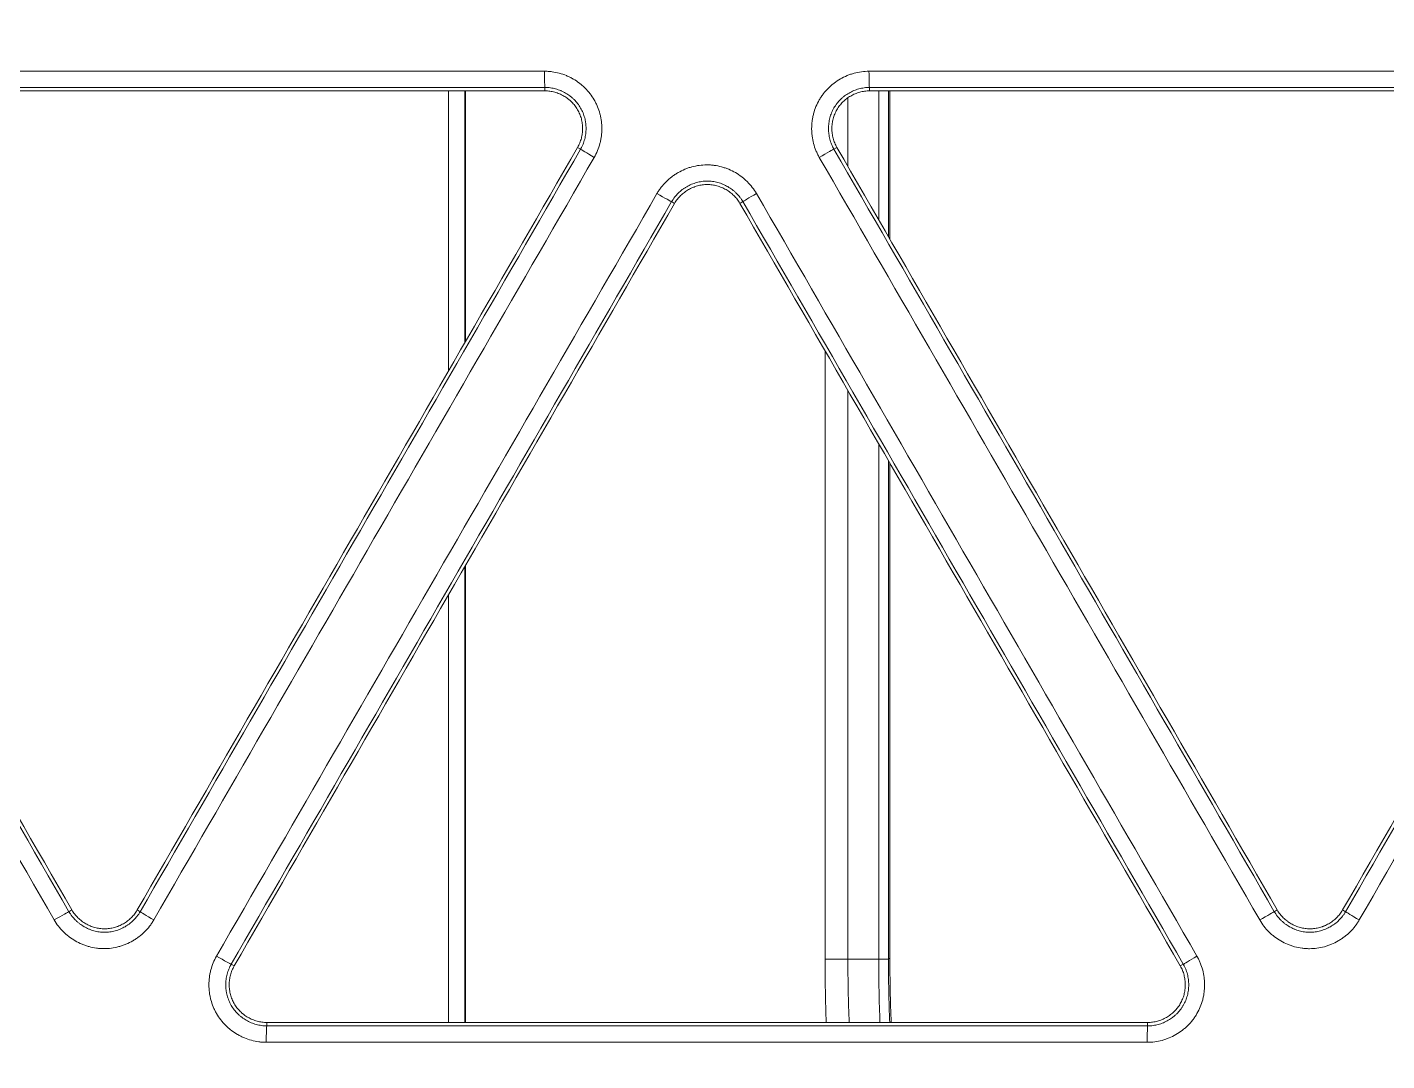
# Model space of a CAD drawing. Header units: inches. Extents: x 405346 to 489838, y -25612 to 14934.
# Drawn here: x 462582.51 to 462621.98, y 4200.7 to 4230.73 of the extents above; entities that cross this region are included whole.
import ezdxf

# ---------------------------------------------------------------- set-up
doc = ezdxf.new("R2010")
doc.units = ezdxf.units.IN
doc.header["$LTSCALE"] = 200
doc.header["$MEASUREMENT"] = 0
doc.layers.add('SS-EQ', color=2, linetype='Continuous', lineweight=20)

# ---------------------------------------------------------------- blocks, each defined once
blk = doc.blocks.new('4way무풍')
at = {"layer": 'SS-EQ'}
for p, q in [((-199.997, -92.548), (-199.997, -100.688)), ((-199.523, -99.869), (-199.523, -92.548)), ((-199.499, -99.826), (-199.499, -92.547)), ((-197.193, -92.55), (-197.193, -92.45)), ((-188.398, -92.763), (-188.398, -94.744)), ((-187.771, -92.45), (-187.771, -92.55)), ((-187.505, -96.291), (-187.505, -92.549)), ((-187.221, -96.785), (-187.221, -92.547)), ((-187.179, -92.547), (-187.179, -96.859)), ((-196.158, -94.242), (-196.245, -94.192)), ((-188.719, -94.192), (-188.805, -94.241)), ((-193.43, -95.817), (-193.516, -95.767)), ((-191.447, -95.767), (-191.534, -95.817)), ((-189.062, -100.095), (-189.062, -117.764)), ((-188.398, -101.247), (-188.398, -117.764)), ((-187.505, -117.764), (-187.505, -102.794)), ((-187.221, -117.762), (-187.221, -103.284)), ((-187.179, -103.362), (-187.179, -117.746)), ((-199.523, -119.606), (-199.523, -106.371)), ((-199.499, -119.603), (-199.499, -106.327)), ((-199.997, -107.19), (-199.997, -119.606)), ((-211.014, -116.39), (-210.928, -116.34)), ((-209.033, -116.34), (-208.946, -116.39)), ((-176.018, -116.39), (-175.932, -116.34)), ((-174.036, -116.34), (-173.949, -116.39)), ((-206.303, -117.916), (-206.217, -117.966)), ((-189.062, -117.764), (-188.398, -117.764)), ((-188.398, -117.764), (-187.505, -117.764)), ((-178.747, -117.966), (-178.66, -117.915)), ((-205.27, -119.607), (-205.269, -119.707)), ((-179.695, -119.707), (-179.695, -119.607))]:
    blk.add_line(p, q, dxfattribs=at)
for centre, major_axis, ratio, start_param, end_param in [((-197.193, -91.977), (0, 0.474), 0.033353, 1.57548, 3.106667), ((-187.771, -91.977), (0, -0.474), 0.031404, 4.717591, 6.248261), ((-195.748, -94.478), (-0.41, 0.237), 0.020704, 0.034914, 1.544741), ((-189.215, -94.478), (0.41, 0.237), 0.011215, 0.034909, 1.600758), ((-193.926, -95.53), (0.41, -0.237), 0.020623, 4.686801, 6.248271), ((-191.037, -95.53), (-0.41, -0.237), 0.011407, 4.742601, 6.248276), ((-211.424, -116.627), (0.41, 0.237), 0.013056, 0.03491, 1.60394), ((-208.536, -116.627), (-0.41, 0.237), 0.021987, 0.034915, 1.543636), ((-176.428, -116.627), (0.41, 0.237), 0.006643, 0.034907, 1.598344), ((-173.539, -116.627), (0.41, -0.237), 0.020469, 3.176507, 4.693546), ((-206.713, -117.679), (0.41, -0.237), 0.021892, 4.685771, 6.24827), ((-188.169, -117.764), (0.948, 0), 0.000105, 0.017458, 0.794125), ((-178.25, -117.679), (0.41, 0.237), 0.006854, 1.598564, 3.106685), ((-205.269, -120.18), (0, -0.474), 0.033465, 3.176622, 4.7183), ((-179.694, -120.18), (0, -0.474), 0.02755, 3.176532, 4.720438)]:
    blk.add_ellipse(centre, major_axis=major_axis, ratio=ratio, start_param=start_param, end_param=end_param, dxfattribs=at)
for points, knots in [([(-0.032, -346.294), (-6.969, -346.294), (-13.906, -346.294), (-27.78, -346.294), (-34.717, -346.294), (-55.528, -346.294), (-69.403, -346.294), (-97.151, -346.294), (-111.025, -346.294), (-138.774, -346.294), (-152.648, -346.294), (-180.396, -346.294), (-194.27, -346.294), (-215.082, -346.294), (-222.019, -346.294), (-235.893, -346.294), (-242.83, -346.294), (-253.236, -346.294), (-256.704, -346.293), (-263.641, -346.293), (-267.11, -346.294), (-272.313, -346.294), (-274.047, -346.294), (-276.648, -346.294), (-277.515, -346.294), (-279.25, -346.294), (-280.117, -346.293), (-281.418, -346.293), (-281.851, -346.293), (-282.718, -346.293), (-283.152, -346.293), (-283.802, -346.293), (-284.019, -346.294), (-284.453, -346.294), (-284.669, -346.294), (-285.103, -346.294), (-285.32, -346.293), (-285.753, -346.291), (-285.97, -346.288), (-286.62, -346.277), (-287.053, -346.265), (-287.92, -346.232), (-288.353, -346.21), (-289.653, -346.133), (-290.519, -346.062), (-291.817, -345.929), (-292.25, -345.88), (-292.899, -345.799), (-293.116, -345.771), (-293.548, -345.713), (-294.627, -345.561), (-295.697, -345.382), (-298.249, -344.898), (-299.929, -344.504), (-302.417, -343.81), (-304.065, -343.313), (-305.692, -342.746), (-308.116, -341.843), (-309.711, -341.172), (-311.481, -340.336), (-311.677, -340.242), (-312.069, -340.051), (-312.265, -339.955), (-312.85, -339.663), (-313.238, -339.464), (-314.393, -338.857), (-315.91, -338.018), (-317.384, -337.119), (-318.837, -336.19), (-319.553, -335.711), (-320.962, -334.724), (-322.351, -333.708), (-324.369, -332.095), (-326.323, -330.394), (-327.582, -329.2), (-328.355, -328.435), (-328.586, -328.204), (-328.815, -327.971), (-328.968, -327.815), (-329.044, -327.737), (-329.423, -327.345), (-329.723, -327.029), (-330.61, -326.073), (-331.762, -324.777), (-333.398, -322.77), (-334.43, -321.391), (-335.932, -319.291), (-336.873, -317.851), (-338.196, -315.627), (-339.047, -314.124), (-339.838, -312.58), (-340.313, -311.601), (-340.454, -311.306), (-340.593, -311.01), (-340.685, -310.813), (-340.731, -310.713), (-340.958, -310.218), (-341.135, -309.821), (-341.654, -308.624), (-342.309, -307.019), (-343.186, -304.583), (-343.7, -302.939), (-344.419, -300.46), (-344.828, -298.788), (-345.336, -296.251), (-345.487, -295.401), (-345.755, -293.691), (-345.871, -292.831), (-345.994, -291.749), (-346.017, -291.533), (-346.062, -291.099), (-346.083, -290.882), (-346.143, -290.23), (-346.178, -289.796), (-346.239, -288.927), (-346.265, -288.493), (-346.307, -287.624), (-346.324, -287.19), (-346.342, -286.538), (-346.347, -286.321), (-346.354, -285.886), (-346.356, -285.669), (-346.359, -285.235), (-346.359, -285.017), (-346.359, -284.583), (-346.359, -284.366), (-346.358, -283.714), (-346.358, -283.28), (-346.358, -282.411), (-346.358, -281.976), (-346.358, -280.673), (-346.358, -279.804), (-346.359, -278.066), (-346.359, -277.197), (-346.359, -274.59), (-346.359, -272.852), (-346.358, -264.163), (-346.358, -257.211), (-346.359, -236.356), (-346.359, -222.453), (-346.359, -194.646), (-346.359, -180.743), (-346.359, -152.936), (-346.359, -139.033), (-346.359, -111.226), (-346.359, -69.517), (-346.359, -27.807), (-346.359, 0)], [0, 0, 0, 0, 0.03125, 0.03125, 0.0625, 0.0625, 0.125, 0.125, 0.1875, 0.1875, 0.25, 0.25, 0.3125, 0.3125, 0.34375, 0.34375, 0.375, 0.375, 0.390625, 0.390625, 0.40625, 0.40625, 0.414063, 0.414063, 0.417969, 0.417969, 0.421875, 0.421875, 0.423828, 0.423828, 0.425781, 0.425781, 0.426758, 0.426758, 0.427734, 0.427734, 0.428711, 0.428711, 0.429688, 0.429688, 0.431641, 0.431641, 0.433594, 0.433594, 0.4375, 0.4375, 0.439453, 0.439453, 0.44043, 0.44043, 0.441406, 0.445313, 0.445313, 0.453125, 0.453125, 0.457031, 0.460938, 0.460938, 0.46875, 0.46875, 0.469727, 0.469727, 0.470703, 0.470703, 0.472656, 0.472656, 0.476563, 0.480469, 0.480469, 0.484375, 0.484375, 0.488281, 0.492188, 0.496094, 0.5, 0.5, 0.500977, 0.501465, 0.501465, 0.501953, 0.501953, 0.503906, 0.503906, 0.507813, 0.511719, 0.515625, 0.515625, 0.523438, 0.523438, 0.527344, 0.53125, 0.53125, 0.532227, 0.532715, 0.532715, 0.533203, 0.533203, 0.535156, 0.535156, 0.539063, 0.542969, 0.546875, 0.546875, 0.554688, 0.554688, 0.558594, 0.558594, 0.5625, 0.5625, 0.563477, 0.563477, 0.564453, 0.564453, 0.566406, 0.566406, 0.568359, 0.568359, 0.570313, 0.570313, 0.571289, 0.571289, 0.572266, 0.572266, 0.573242, 0.573242, 0.574219, 0.574219, 0.576172, 0.576172, 0.578125, 0.578125, 0.582031, 0.582031, 0.585938, 0.585938, 0.59375, 0.59375, 0.625, 0.625, 0.6875, 0.6875, 0.75, 0.75, 0.8125, 0.8125, 0.875, 1, 1, 1, 1]), ([(-345.164, 0), (-345.164, -27.72), (-345.163, -69.3), (-345.162, -110.879), (-345.161, -138.599), (-345.16, -152.459), (-345.158, -180.179), (-345.157, -194.038), (-345.154, -221.758), (-345.152, -235.618), (-345.147, -256.408), (-345.146, -263.338), (-345.145, -272), (-345.144, -273.733), (-345.144, -276.331), (-345.144, -277.198), (-345.143, -278.93), (-345.142, -279.796), (-345.142, -281.096), (-345.141, -281.529), (-345.141, -282.395), (-345.141, -282.828), (-345.141, -283.694), (-345.141, -284.128), (-345.14, -284.777), (-345.139, -284.994), (-345.136, -285.427), (-345.134, -285.643), (-345.124, -286.293), (-345.113, -286.726), (-345.08, -287.592), (-345.06, -288.025), (-345.009, -288.891), (-344.978, -289.324), (-344.926, -289.973), (-344.898, -290.298), (-344.868, -290.623), (-344.847, -290.839), (-344.836, -290.947), (-344.736, -291.92), (-344.629, -292.78), (-344.379, -294.49), (-344.236, -295.341), (-343.754, -297.876), (-343.361, -299.547), (-342.665, -302.025), (-342.166, -303.667), (-341.312, -306.101), (-340.67, -307.704), (-340.162, -308.899), (-339.901, -309.494), (-339.629, -310.087), (-339.446, -310.481), (-339.353, -310.678), (-338.885, -311.657), (-338.495, -312.43), (-337.684, -313.955), (-337.263, -314.706), (-336.391, -316.189), (-335.94, -316.919), (-335.007, -318.36), (-334.525, -319.069), (-333.532, -320.468), (-332.508, -321.846), (-330.881, -323.85), (-329.735, -325.144), (-328.853, -326.098), (-328.555, -326.413), (-328.177, -326.804), (-328.101, -326.882), (-327.949, -327.038), (-327.721, -327.27), (-327.491, -327.501), (-326.721, -328.264), (-325.466, -329.454), (-323.518, -331.15), (-321.504, -332.756), (-320.119, -333.767), (-318.711, -334.749), (-317.997, -335.224), (-316.546, -336.146), (-315.81, -336.593), (-314.315, -337.455), (-313.557, -337.871), (-312.595, -338.371), (-312.305, -338.52), (-312.014, -338.667), (-311.819, -338.764), (-311.722, -338.813), (-311.235, -339.053), (-310.844, -339.241), (-309.666, -339.791), (-308.875, -340.139), (-307.283, -340.8), (-305.68, -341.425), (-303.244, -342.258), (-301.598, -342.743), (-299.114, -343.417), (-297.436, -343.797), (-294.888, -344.259), (-294.033, -344.395), (-292.957, -344.543), (-292.742, -344.571), (-292.31, -344.625), (-291.663, -344.704), (-291.015, -344.771), (-289.72, -344.892), (-288.856, -344.954), (-287.56, -345.019), (-287.128, -345.036), (-286.48, -345.054), (-286.264, -345.059), (-285.831, -345.067), (-285.615, -345.069), (-285.183, -345.073), (-284.967, -345.074), (-284.534, -345.075), (-284.318, -345.075), (-283.67, -345.076), (-283.237, -345.076), (-282.589, -345.076), (-282.373, -345.076), (-281.94, -345.076), (-281.724, -345.076), (-281.075, -345.076), (-280.643, -345.077), (-279.346, -345.077), (-278.481, -345.078), (-276.752, -345.079), (-275.887, -345.079), (-273.293, -345.079), (-271.563, -345.08), (-262.916, -345.081), (-255.998, -345.082), (-242.162, -345.085), (-235.244, -345.086), (-221.408, -345.089), (-214.49, -345.09), (-193.736, -345.092), (-179.9, -345.094), (-152.228, -345.096), (-138.392, -345.096), (-110.72, -345.097), (-96.884, -345.098), (-69.212, -345.098), (-55.376, -345.099), (-34.622, -345.099), (-27.704, -345.099), (-13.868, -345.099), (-6.95, -345.099), (-0.032, -345.099)], [0, 0, 0, 0, 0.125, 0.1875, 0.1875, 0.25, 0.25, 0.3125, 0.3125, 0.375, 0.375, 0.40625, 0.40625, 0.414063, 0.414063, 0.417969, 0.417969, 0.421875, 0.421875, 0.423828, 0.423828, 0.425781, 0.425781, 0.427734, 0.427734, 0.428711, 0.428711, 0.429688, 0.429688, 0.431641, 0.431641, 0.433594, 0.433594, 0.435547, 0.435547, 0.436523, 0.437012, 0.437012, 0.4375, 0.4375, 0.441406, 0.441406, 0.445313, 0.445313, 0.453125, 0.453125, 0.457031, 0.460938, 0.464844, 0.464844, 0.466797, 0.467773, 0.467773, 0.46875, 0.46875, 0.472656, 0.472656, 0.476563, 0.476563, 0.480469, 0.480469, 0.484375, 0.484375, 0.488281, 0.492188, 0.496094, 0.496094, 0.498047, 0.498047, 0.498535, 0.498535, 0.499023, 0.5, 0.5, 0.503906, 0.507813, 0.511719, 0.515625, 0.515625, 0.519531, 0.519531, 0.523438, 0.523438, 0.527344, 0.527344, 0.52832, 0.528809, 0.528809, 0.529297, 0.529297, 0.53125, 0.53125, 0.535156, 0.535156, 0.539063, 0.542969, 0.546875, 0.546875, 0.554688, 0.554688, 0.558594, 0.558594, 0.55957, 0.55957, 0.560547, 0.5625, 0.5625, 0.566406, 0.566406, 0.568359, 0.568359, 0.569336, 0.569336, 0.570313, 0.570313, 0.571289, 0.571289, 0.572266, 0.572266, 0.574219, 0.574219, 0.575195, 0.575195, 0.576172, 0.576172, 0.578125, 0.578125, 0.582031, 0.582031, 0.585938, 0.585938, 0.59375, 0.59375, 0.625, 0.625, 0.65625, 0.65625, 0.6875, 0.6875, 0.75, 0.75, 0.8125, 0.8125, 0.875, 0.875, 0.9375, 0.9375, 0.96875, 0.96875, 1, 1, 1, 1]), ([(-222.786, -91.978), (-218.523, -91.978), (-214.261, -91.978), (-205.735, -91.979), (-201.472, -91.979), (-197.208, -91.979)], [0, 0, 0, 0, 0.5, 0.5, 1, 1, 1, 1]), ([(-197.208, -91.979), (-197.172, -91.979), (-197.135, -91.98), (-197.062, -91.985), (-197.025, -91.989), (-196.917, -92.003), (-196.776, -92.033), (-196.638, -92.08), (-196.554, -92.115), (-196.537, -92.122), (-196.504, -92.137), (-196.454, -92.161), (-196.406, -92.187), (-196.312, -92.241), (-196.252, -92.281), (-196.165, -92.347), (-196.137, -92.37), (-196.096, -92.406), (-196.082, -92.419), (-196.055, -92.444), (-196.042, -92.456), (-195.977, -92.52), (-195.881, -92.629), (-195.8, -92.749), (-195.746, -92.844), (-195.728, -92.877), (-195.696, -92.942), (-195.681, -92.976), (-195.64, -93.076), (-195.617, -93.145), (-195.589, -93.25), (-195.581, -93.285), (-195.571, -93.339), (-195.567, -93.357), (-195.562, -93.393), (-195.559, -93.411), (-195.547, -93.502), (-195.538, -93.647), (-195.547, -93.792), (-195.559, -93.882), (-195.561, -93.9), (-195.567, -93.936), (-195.571, -93.954), (-195.581, -94.008), (-195.589, -94.044), (-195.617, -94.149), (-195.64, -94.218), (-195.695, -94.352), (-195.727, -94.417), (-195.764, -94.481)], [0, 0, 0, 0, 0.03125, 0.03125, 0.0625, 0.0625, 0.125, 0.1875, 0.1875, 0.203125, 0.203125, 0.21875, 0.25, 0.25, 0.3125, 0.3125, 0.34375, 0.34375, 0.359375, 0.359375, 0.375, 0.375, 0.4375, 0.5, 0.5, 0.53125, 0.53125, 0.5625, 0.5625, 0.625, 0.625, 0.65625, 0.65625, 0.671875, 0.671875, 0.6875, 0.6875, 0.75, 0.8125, 0.8125, 0.828125, 0.828125, 0.84375, 0.84375, 0.875, 0.875, 0.9375, 0.9375, 1, 1, 1, 1]), ([(-189.23, -94.481), (-189.248, -94.449), (-189.265, -94.417), (-189.298, -94.351), (-189.313, -94.317), (-189.354, -94.216), (-189.4, -94.079), (-189.428, -93.936), (-189.439, -93.846), (-189.441, -93.827), (-189.445, -93.791), (-189.449, -93.736), (-189.451, -93.682), (-189.451, -93.573), (-189.446, -93.501), (-189.432, -93.393), (-189.426, -93.357), (-189.416, -93.303), (-189.412, -93.285), (-189.404, -93.249), (-189.399, -93.231), (-189.376, -93.143), (-189.33, -93.006), (-189.266, -92.876), (-189.211, -92.781), (-189.192, -92.75), (-189.151, -92.689), (-189.13, -92.659), (-189.063, -92.573), (-189.015, -92.519), (-188.938, -92.443), (-188.898, -92.406), (-188.856, -92.37), (-188.828, -92.347), (-188.814, -92.336), (-188.741, -92.281), (-188.62, -92.2), (-188.49, -92.136), (-188.406, -92.101), (-188.389, -92.094), (-188.355, -92.081), (-188.338, -92.075), (-188.286, -92.057), (-188.251, -92.046), (-188.146, -92.018), (-188.075, -92.003), (-187.931, -91.984), (-187.859, -91.979), (-187.785, -91.979)], [0, 0, 0, 0, 0.03125, 0.03125, 0.0625, 0.0625, 0.125, 0.1875, 0.1875, 0.203125, 0.203125, 0.21875, 0.25, 0.25, 0.3125, 0.3125, 0.34375, 0.34375, 0.359375, 0.359375, 0.375, 0.375, 0.4375, 0.5, 0.5, 0.53125, 0.53125, 0.5625, 0.5625, 0.625, 0.625, 0.65625, 0.671875, 0.671875, 0.6875, 0.6875, 0.75, 0.8125, 0.8125, 0.828125, 0.828125, 0.84375, 0.84375, 0.875, 0.875, 0.9375, 0.9375, 1, 1, 1, 1]), ([(-197.193, -92.45), (-201.456, -92.45), (-205.719, -92.45), (-214.244, -92.45), (-218.506, -92.45), (-222.768, -92.45)], [0, 0, 0, 0, 0.5, 0.5, 1, 1, 1, 1]), ([(-197.193, -92.55), (-201.456, -92.55), (-205.719, -92.55), (-214.244, -92.55), (-218.506, -92.55), (-222.768, -92.55)], [0, 0, 0, 0, 0.5, 0.5, 1, 1, 1, 1]), ([(-196.158, -94.242), (-196.157, -94.239), (-196.155, -94.236), (-196.152, -94.23), (-196.147, -94.222), (-196.136, -94.202), (-196.115, -94.161), (-196.099, -94.125), (-196.07, -94.053), (-196.054, -94.004), (-196.034, -93.929), (-196.028, -93.903), (-196.018, -93.852), (-196.014, -93.826), (-196.004, -93.748), (-195.997, -93.645), (-196.004, -93.541), (-196.012, -93.476), (-196.014, -93.463), (-196.018, -93.437), (-196.025, -93.398), (-196.034, -93.36), (-196.054, -93.285), (-196.07, -93.236), (-196.099, -93.164), (-196.11, -93.14), (-196.133, -93.093), (-196.145, -93.07), (-196.185, -93.002), (-196.214, -92.959), (-196.277, -92.877), (-196.312, -92.838), (-196.367, -92.783), (-196.387, -92.765), (-196.426, -92.731), (-196.446, -92.714), (-196.509, -92.667), (-196.552, -92.638), (-196.619, -92.599), (-196.653, -92.581), (-196.689, -92.564), (-196.713, -92.553), (-196.725, -92.548), (-196.785, -92.523), (-196.883, -92.489), (-196.985, -92.468), (-197.062, -92.457), (-197.088, -92.455), (-197.127, -92.452), (-197.141, -92.451), (-197.16, -92.451), (-197.17, -92.45), (-197.18, -92.45), (-197.186, -92.45), (-197.19, -92.45), (-197.193, -92.45)], [0, 0, 0, 0, 0.003906, 0.003906, 0.007812, 0.015625, 0.03125, 0.0625, 0.0625, 0.125, 0.125, 0.15625, 0.15625, 0.1875, 0.1875, 0.25, 0.3125, 0.3125, 0.328125, 0.328125, 0.34375, 0.375, 0.375, 0.4375, 0.4375, 0.46875, 0.46875, 0.5, 0.5, 0.5625, 0.5625, 0.625, 0.625, 0.65625, 0.65625, 0.6875, 0.6875, 0.75, 0.75, 0.78125, 0.796875, 0.796875, 0.8125, 0.8125, 0.875, 0.9375, 0.9375, 0.96875, 0.96875, 0.984375, 0.984375, 0.992188, 0.996094, 0.996094, 1, 1, 1, 1]), ([(-197.193, -92.55), (-197.145, -92.55), (-197.097, -92.553), (-197.003, -92.566), (-196.957, -92.576), (-196.888, -92.595), (-196.865, -92.602), (-196.82, -92.617), (-196.797, -92.626), (-196.731, -92.654), (-196.646, -92.696), (-196.567, -92.749), (-196.519, -92.785), (-196.509, -92.792), (-196.491, -92.808), (-196.463, -92.831), (-196.437, -92.855), (-196.386, -92.905), (-196.355, -92.94), (-196.311, -92.997), (-196.297, -93.016), (-196.27, -93.056), (-196.258, -93.076), (-196.222, -93.139), (-196.18, -93.224), (-196.15, -93.314), (-196.131, -93.384), (-196.126, -93.407), (-196.117, -93.454), (-196.113, -93.478), (-196.104, -93.549), (-196.101, -93.596), (-196.101, -93.668), (-196.102, -93.703), (-196.105, -93.739), (-196.107, -93.763), (-196.108, -93.775), (-196.116, -93.835), (-196.134, -93.928), (-196.164, -94.018), (-196.2, -94.106), (-196.221, -94.15), (-196.245, -94.192)], [0, 0, 0, 0, 0.0625, 0.0625, 0.125, 0.125, 0.15625, 0.15625, 0.1875, 0.1875, 0.25, 0.3125, 0.3125, 0.328125, 0.328125, 0.34375, 0.375, 0.375, 0.4375, 0.4375, 0.46875, 0.46875, 0.5, 0.5, 0.5625, 0.625, 0.625, 0.65625, 0.65625, 0.6875, 0.6875, 0.75, 0.75, 0.78125, 0.796875, 0.796875, 0.8125, 0.8125, 0.875, 0.9375, 0.9375, 1, 1, 1, 1]), ([(-187.771, -92.45), (-187.774, -92.45), (-187.778, -92.45), (-187.784, -92.45), (-187.794, -92.45), (-187.817, -92.451), (-187.862, -92.453), (-187.901, -92.457), (-187.978, -92.468), (-188.029, -92.478), (-188.104, -92.499), (-188.129, -92.506), (-188.179, -92.524), (-188.203, -92.533), (-188.275, -92.563), (-188.368, -92.609), (-188.454, -92.667), (-188.507, -92.706), (-188.517, -92.714), (-188.537, -92.731), (-188.567, -92.756), (-188.596, -92.783), (-188.651, -92.837), (-188.685, -92.876), (-188.733, -92.937), (-188.748, -92.959), (-188.778, -93.002), (-188.791, -93.024), (-188.831, -93.092), (-188.854, -93.139), (-188.893, -93.235), (-188.909, -93.284), (-188.929, -93.36), (-188.935, -93.385), (-188.945, -93.437), (-188.949, -93.462), (-188.959, -93.54), (-188.962, -93.591), (-188.962, -93.669), (-188.961, -93.695), (-188.959, -93.734), (-188.958, -93.747), (-188.955, -93.773), (-188.954, -93.787), (-188.946, -93.851), (-188.926, -93.954), (-188.893, -94.052), (-188.864, -94.124), (-188.853, -94.148), (-188.836, -94.184), (-188.83, -94.195), (-188.821, -94.213), (-188.816, -94.221), (-188.811, -94.23), (-188.808, -94.236), (-188.806, -94.238), (-188.805, -94.241)], [0, 0, 0, 0, 0.003906, 0.003906, 0.007813, 0.015625, 0.03125, 0.0625, 0.0625, 0.125, 0.125, 0.15625, 0.15625, 0.1875, 0.1875, 0.25, 0.3125, 0.3125, 0.328125, 0.328125, 0.34375, 0.375, 0.375, 0.4375, 0.4375, 0.46875, 0.46875, 0.5, 0.5, 0.5625, 0.5625, 0.625, 0.625, 0.65625, 0.65625, 0.6875, 0.6875, 0.75, 0.75, 0.78125, 0.78125, 0.796875, 0.796875, 0.8125, 0.8125, 0.875, 0.9375, 0.9375, 0.96875, 0.96875, 0.984375, 0.984375, 0.992187, 0.996094, 0.996094, 1, 1, 1, 1]), ([(-188.719, -94.192), (-188.743, -94.15), (-188.764, -94.107), (-188.8, -94.019), (-188.815, -93.974), (-188.833, -93.905), (-188.838, -93.881), (-188.847, -93.834), (-188.851, -93.811), (-188.86, -93.739), (-188.866, -93.645), (-188.86, -93.549), (-188.853, -93.49), (-188.851, -93.478), (-188.847, -93.454), (-188.841, -93.419), (-188.833, -93.384), (-188.815, -93.315), (-188.8, -93.27), (-188.773, -93.204), (-188.763, -93.182), (-188.742, -93.139), (-188.731, -93.118), (-188.695, -93.056), (-188.642, -92.977), (-188.579, -92.906), (-188.528, -92.855), (-188.51, -92.839), (-188.474, -92.807), (-188.455, -92.792), (-188.398, -92.749), (-188.359, -92.723), (-188.297, -92.687), (-188.276, -92.676), (-188.233, -92.654), (-188.211, -92.644), (-188.145, -92.617), (-188.055, -92.586), (-187.962, -92.566), (-187.868, -92.553), (-187.819, -92.55), (-187.771, -92.55)], [0, 0, 0, 0, 0.0625, 0.0625, 0.125, 0.125, 0.15625, 0.15625, 0.1875, 0.1875, 0.25, 0.3125, 0.3125, 0.328125, 0.328125, 0.34375, 0.375, 0.375, 0.4375, 0.4375, 0.46875, 0.46875, 0.5, 0.5, 0.5625, 0.625, 0.625, 0.65625, 0.65625, 0.6875, 0.6875, 0.75, 0.75, 0.78125, 0.78125, 0.8125, 0.8125, 0.875, 0.9375, 0.9375, 1, 1, 1, 1]), ([(-223.802, -94.241), (-221.67, -97.933), (-219.539, -101.624), (-215.277, -109.007), (-213.145, -112.698), (-211.014, -116.39)], [0, 0, 0, 0, 0.5, 0.5, 1, 1, 1, 1]), ([(-223.716, -94.192), (-221.585, -97.883), (-219.453, -101.574), (-215.191, -108.957), (-213.06, -112.649), (-210.928, -116.34)], [0, 0, 0, 0, 0.5, 0.5, 1, 1, 1, 1]), ([(-211.441, -116.629), (-213.573, -112.938), (-215.704, -109.246), (-219.967, -101.863), (-222.099, -98.171), (-224.23, -94.48)], [0, 0, 0, 0, 0.5, 0.5, 1, 1, 1, 1]), ([(-193.941, -95.533), (-193.923, -95.501), (-193.903, -95.47), (-193.863, -95.409), (-193.841, -95.379), (-193.774, -95.293), (-193.678, -95.185), (-193.569, -95.089), (-193.496, -95.034), (-193.481, -95.023), (-193.451, -95.002), (-193.406, -94.971), (-193.36, -94.942), (-193.266, -94.888), (-193.201, -94.856), (-193.1, -94.814), (-193.066, -94.801), (-193.014, -94.783), (-192.997, -94.777), (-192.962, -94.767), (-192.944, -94.761), (-192.856, -94.738), (-192.714, -94.709), (-192.57, -94.699), (-192.46, -94.699), (-192.423, -94.7), (-192.351, -94.705), (-192.314, -94.709), (-192.207, -94.723), (-192.136, -94.738), (-192.031, -94.766), (-191.996, -94.777), (-191.944, -94.795), (-191.927, -94.801), (-191.893, -94.814), (-191.876, -94.821), (-191.792, -94.856), (-191.661, -94.92), (-191.541, -95.001), (-191.468, -95.056), (-191.454, -95.067), (-191.426, -95.09), (-191.412, -95.102), (-191.37, -95.138), (-191.344, -95.163), (-191.266, -95.24), (-191.218, -95.294), (-191.13, -95.409), (-191.089, -95.469), (-191.052, -95.533)], [0, 0, 0, 0, 0.03125, 0.03125, 0.0625, 0.0625, 0.125, 0.1875, 0.1875, 0.203125, 0.203125, 0.21875, 0.25, 0.25, 0.3125, 0.3125, 0.34375, 0.34375, 0.359375, 0.359375, 0.375, 0.375, 0.4375, 0.5, 0.5, 0.53125, 0.53125, 0.5625, 0.5625, 0.625, 0.625, 0.65625, 0.65625, 0.671875, 0.671875, 0.6875, 0.6875, 0.75, 0.8125, 0.8125, 0.828125, 0.828125, 0.84375, 0.84375, 0.875, 0.875, 0.9375, 0.9375, 1, 1, 1, 1]), ([(-191.447, -95.767), (-191.449, -95.764), (-191.451, -95.761), (-191.454, -95.756), (-191.459, -95.747), (-191.471, -95.728), (-191.496, -95.689), (-191.519, -95.658), (-191.566, -95.596), (-191.601, -95.557), (-191.656, -95.503), (-191.675, -95.485), (-191.715, -95.45), (-191.735, -95.434), (-191.798, -95.386), (-191.884, -95.329), (-191.977, -95.283), (-192.038, -95.258), (-192.05, -95.253), (-192.074, -95.243), (-192.111, -95.23), (-192.148, -95.219), (-192.224, -95.198), (-192.274, -95.188), (-192.351, -95.177), (-192.377, -95.174), (-192.429, -95.171), (-192.456, -95.17), (-192.534, -95.17), (-192.586, -95.174), (-192.688, -95.188), (-192.739, -95.198), (-192.815, -95.219), (-192.84, -95.227), (-192.889, -95.244), (-192.914, -95.253), (-192.986, -95.283), (-193.032, -95.306), (-193.099, -95.345), (-193.133, -95.366), (-193.165, -95.388), (-193.186, -95.403), (-193.197, -95.411), (-193.249, -95.45), (-193.327, -95.519), (-193.396, -95.596), (-193.444, -95.658), (-193.46, -95.679), (-193.482, -95.711), (-193.489, -95.722), (-193.499, -95.739), (-193.504, -95.748), (-193.509, -95.756), (-193.513, -95.762), (-193.514, -95.765), (-193.516, -95.767)], [0, 0, 0, 0, 0.003906, 0.003906, 0.007812, 0.015625, 0.03125, 0.0625, 0.0625, 0.125, 0.125, 0.15625, 0.15625, 0.1875, 0.1875, 0.25, 0.3125, 0.3125, 0.328125, 0.328125, 0.34375, 0.375, 0.375, 0.4375, 0.4375, 0.46875, 0.46875, 0.5, 0.5, 0.5625, 0.5625, 0.625, 0.625, 0.65625, 0.65625, 0.6875, 0.6875, 0.75, 0.75, 0.78125, 0.796875, 0.796875, 0.8125, 0.8125, 0.875, 0.9375, 0.9375, 0.96875, 0.96875, 0.984375, 0.984375, 0.992187, 0.996094, 0.996094, 1, 1, 1, 1]), ([(-193.43, -95.817), (-193.406, -95.775), (-193.379, -95.736), (-193.321, -95.661), (-193.289, -95.625), (-193.239, -95.575), (-193.221, -95.559), (-193.185, -95.527), (-193.166, -95.512), (-193.109, -95.469), (-193.03, -95.416), (-192.944, -95.374), (-192.889, -95.351), (-192.878, -95.346), (-192.855, -95.338), (-192.822, -95.325), (-192.788, -95.315), (-192.719, -95.296), (-192.673, -95.286), (-192.602, -95.277), (-192.578, -95.274), (-192.53, -95.271), (-192.506, -95.27), (-192.434, -95.27), (-192.339, -95.277), (-192.246, -95.296), (-192.177, -95.314), (-192.154, -95.322), (-192.109, -95.337), (-192.086, -95.346), (-192.02, -95.373), (-191.978, -95.394), (-191.916, -95.43), (-191.886, -95.449), (-191.856, -95.469), (-191.836, -95.483), (-191.827, -95.49), (-191.779, -95.527), (-191.707, -95.589), (-191.644, -95.66), (-191.586, -95.735), (-191.559, -95.775), (-191.534, -95.817)], [0, 0, 0, 0, 0.0625, 0.0625, 0.125, 0.125, 0.15625, 0.15625, 0.1875, 0.1875, 0.25, 0.3125, 0.3125, 0.328125, 0.328125, 0.34375, 0.375, 0.375, 0.4375, 0.4375, 0.46875, 0.46875, 0.5, 0.5, 0.5625, 0.625, 0.625, 0.65625, 0.65625, 0.6875, 0.6875, 0.75, 0.75, 0.78125, 0.796875, 0.796875, 0.8125, 0.8125, 0.875, 0.9375, 0.9375, 1, 1, 1, 1]), ([(-178.747, -117.966), (-180.878, -114.274), (-183.01, -110.583), (-187.272, -103.2), (-189.403, -99.508), (-191.534, -95.817)], [0, 0, 0, 0, 0.5, 0.5, 1, 1, 1, 1]), ([(-178.66, -117.915), (-180.791, -114.224), (-182.923, -110.532), (-187.185, -103.15), (-189.316, -99.458), (-191.447, -95.767)], [0, 0, 0, 0, 0.5, 0.5, 1, 1, 1, 1]), ([(-191.052, -95.533), (-188.921, -99.224), (-186.789, -102.916), (-182.526, -110.299), (-180.395, -113.991), (-178.263, -117.682)], [0, 0, 0, 0, 0.5, 0.5, 1, 1, 1, 1]), ([(-211.014, -116.39), (-211.013, -116.392), (-211.011, -116.395), (-211.008, -116.401), (-211.003, -116.409), (-210.991, -116.429), (-210.966, -116.467), (-210.943, -116.499), (-210.895, -116.56), (-210.861, -116.599), (-210.805, -116.654), (-210.786, -116.672), (-210.747, -116.706), (-210.726, -116.723), (-210.664, -116.77), (-210.578, -116.828), (-210.485, -116.874), (-210.424, -116.899), (-210.412, -116.904), (-210.388, -116.913), (-210.351, -116.927), (-210.313, -116.938), (-210.238, -116.959), (-210.188, -116.969), (-210.111, -116.98), (-210.085, -116.982), (-210.033, -116.986), (-210.006, -116.987), (-209.928, -116.987), (-209.876, -116.983), (-209.774, -116.969), (-209.723, -116.959), (-209.647, -116.938), (-209.622, -116.931), (-209.573, -116.914), (-209.548, -116.904), (-209.476, -116.874), (-209.43, -116.851), (-209.363, -116.812), (-209.329, -116.792), (-209.297, -116.77), (-209.276, -116.754), (-209.265, -116.747), (-209.213, -116.707), (-209.134, -116.639), (-209.066, -116.562), (-209.018, -116.5), (-209.002, -116.479), (-208.98, -116.446), (-208.973, -116.435), (-208.963, -116.418), (-208.958, -116.41), (-208.952, -116.402), (-208.949, -116.396), (-208.947, -116.393), (-208.946, -116.39)], [0, 0, 0, 0, 0.003906, 0.003906, 0.007813, 0.015625, 0.03125, 0.0625, 0.0625, 0.125, 0.125, 0.15625, 0.15625, 0.1875, 0.1875, 0.25, 0.3125, 0.3125, 0.328125, 0.328125, 0.34375, 0.375, 0.375, 0.4375, 0.4375, 0.46875, 0.46875, 0.5, 0.5, 0.5625, 0.5625, 0.625, 0.625, 0.65625, 0.65625, 0.6875, 0.6875, 0.75, 0.75, 0.78125, 0.796875, 0.796875, 0.8125, 0.8125, 0.875, 0.9375, 0.9375, 0.96875, 0.96875, 0.984375, 0.984375, 0.992187, 0.996094, 0.996094, 1, 1, 1, 1]), ([(-209.033, -116.34), (-209.057, -116.382), (-209.084, -116.421), (-209.142, -116.496), (-209.173, -116.532), (-209.224, -116.582), (-209.242, -116.598), (-209.278, -116.63), (-209.297, -116.645), (-209.354, -116.688), (-209.433, -116.741), (-209.518, -116.783), (-209.574, -116.807), (-209.585, -116.811), (-209.607, -116.82), (-209.641, -116.832), (-209.675, -116.842), (-209.744, -116.861), (-209.79, -116.871), (-209.861, -116.881), (-209.885, -116.883), (-209.932, -116.886), (-209.956, -116.887), (-210.028, -116.887), (-210.123, -116.881), (-210.216, -116.862), (-210.286, -116.843), (-210.309, -116.836), (-210.354, -116.82), (-210.376, -116.812), (-210.442, -116.784), (-210.485, -116.763), (-210.547, -116.727), (-210.577, -116.708), (-210.607, -116.688), (-210.626, -116.674), (-210.636, -116.667), (-210.684, -116.631), (-210.756, -116.568), (-210.819, -116.497), (-210.877, -116.422), (-210.904, -116.382), (-210.928, -116.34)], [0, 0, 0, 0, 0.0625, 0.0625, 0.125, 0.125, 0.15625, 0.15625, 0.1875, 0.1875, 0.25, 0.3125, 0.3125, 0.328125, 0.328125, 0.34375, 0.375, 0.375, 0.4375, 0.4375, 0.46875, 0.46875, 0.5, 0.5, 0.5625, 0.625, 0.625, 0.65625, 0.65625, 0.6875, 0.6875, 0.75, 0.75, 0.78125, 0.796875, 0.796875, 0.8125, 0.8125, 0.875, 0.9375, 0.9375, 1, 1, 1, 1]), ([(-176.018, -116.39), (-176.016, -116.393), (-176.014, -116.395), (-176.011, -116.401), (-176.006, -116.41), (-175.994, -116.429), (-175.969, -116.467), (-175.946, -116.499), (-175.899, -116.56), (-175.864, -116.599), (-175.809, -116.654), (-175.79, -116.672), (-175.75, -116.706), (-175.73, -116.723), (-175.667, -116.77), (-175.581, -116.828), (-175.488, -116.874), (-175.428, -116.899), (-175.415, -116.904), (-175.391, -116.913), (-175.354, -116.927), (-175.317, -116.938), (-175.242, -116.959), (-175.191, -116.969), (-175.114, -116.98), (-175.088, -116.982), (-175.036, -116.986), (-175.01, -116.987), (-174.931, -116.987), (-174.879, -116.983), (-174.777, -116.969), (-174.726, -116.959), (-174.651, -116.938), (-174.625, -116.93), (-174.576, -116.913), (-174.552, -116.904), (-174.48, -116.874), (-174.433, -116.851), (-174.366, -116.812), (-174.333, -116.792), (-174.3, -116.769), (-174.279, -116.754), (-174.268, -116.747), (-174.216, -116.707), (-174.138, -116.639), (-174.069, -116.561), (-174.021, -116.5), (-174.006, -116.479), (-173.984, -116.446), (-173.976, -116.435), (-173.966, -116.418), (-173.961, -116.41), (-173.956, -116.401), (-173.953, -116.396), (-173.951, -116.393), (-173.949, -116.39)], [0, 0, 0, 0, 0.003906, 0.003906, 0.007813, 0.015625, 0.03125, 0.0625, 0.0625, 0.125, 0.125, 0.15625, 0.15625, 0.1875, 0.1875, 0.25, 0.3125, 0.3125, 0.328125, 0.328125, 0.34375, 0.375, 0.375, 0.4375, 0.4375, 0.46875, 0.46875, 0.5, 0.5, 0.5625, 0.5625, 0.625, 0.625, 0.65625, 0.65625, 0.6875, 0.6875, 0.75, 0.75, 0.78125, 0.796875, 0.796875, 0.8125, 0.8125, 0.875, 0.9375, 0.9375, 0.96875, 0.96875, 0.984375, 0.984375, 0.992188, 0.996094, 0.996094, 1, 1, 1, 1]), ([(-174.036, -116.34), (-174.06, -116.382), (-174.087, -116.421), (-174.145, -116.496), (-174.177, -116.532), (-174.227, -116.582), (-174.245, -116.598), (-174.281, -116.63), (-174.3, -116.645), (-174.357, -116.688), (-174.436, -116.741), (-174.522, -116.783), (-174.577, -116.807), (-174.588, -116.811), (-174.61, -116.82), (-174.644, -116.832), (-174.678, -116.842), (-174.747, -116.861), (-174.793, -116.871), (-174.864, -116.881), (-174.888, -116.883), (-174.936, -116.886), (-174.96, -116.887), (-175.032, -116.887), (-175.127, -116.881), (-175.22, -116.862), (-175.289, -116.843), (-175.312, -116.836), (-175.357, -116.82), (-175.38, -116.812), (-175.446, -116.784), (-175.488, -116.763), (-175.55, -116.727), (-175.58, -116.708), (-175.61, -116.688), (-175.63, -116.674), (-175.639, -116.667), (-175.687, -116.631), (-175.759, -116.568), (-175.822, -116.497), (-175.88, -116.422), (-175.907, -116.382), (-175.932, -116.34)], [0, 0, 0, 0, 0.0625, 0.0625, 0.125, 0.125, 0.15625, 0.15625, 0.1875, 0.1875, 0.25, 0.3125, 0.3125, 0.328125, 0.328125, 0.34375, 0.375, 0.375, 0.4375, 0.4375, 0.46875, 0.46875, 0.5, 0.5, 0.5625, 0.625, 0.625, 0.65625, 0.65625, 0.6875, 0.6875, 0.75, 0.75, 0.78125, 0.796875, 0.796875, 0.8125, 0.8125, 0.875, 0.9375, 0.9375, 1, 1, 1, 1]), ([(-208.552, -116.629), (-208.57, -116.661), (-208.59, -116.692), (-208.631, -116.753), (-208.652, -116.783), (-208.719, -116.869), (-208.815, -116.977), (-208.924, -117.073), (-208.997, -117.128), (-209.012, -117.139), (-209.042, -117.16), (-209.087, -117.191), (-209.133, -117.22), (-209.227, -117.274), (-209.292, -117.306), (-209.393, -117.348), (-209.427, -117.361), (-209.479, -117.379), (-209.496, -117.385), (-209.531, -117.395), (-209.549, -117.4), (-209.637, -117.424), (-209.779, -117.453), (-209.923, -117.463), (-210.033, -117.463), (-210.07, -117.462), (-210.143, -117.457), (-210.179, -117.453), (-210.287, -117.439), (-210.357, -117.424), (-210.462, -117.396), (-210.497, -117.385), (-210.549, -117.367), (-210.566, -117.361), (-210.6, -117.348), (-210.617, -117.341), (-210.702, -117.306), (-210.832, -117.242), (-210.952, -117.161), (-211.025, -117.106), (-211.039, -117.095), (-211.067, -117.072), (-211.082, -117.06), (-211.123, -117.024), (-211.15, -116.999), (-211.227, -116.922), (-211.275, -116.868), (-211.364, -116.753), (-211.404, -116.693), (-211.441, -116.629)], [0, 0, 0, 0, 0.03125, 0.03125, 0.0625, 0.0625, 0.125, 0.1875, 0.1875, 0.203125, 0.203125, 0.21875, 0.25, 0.25, 0.3125, 0.3125, 0.34375, 0.34375, 0.359375, 0.359375, 0.375, 0.375, 0.4375, 0.5, 0.5, 0.53125, 0.53125, 0.5625, 0.5625, 0.625, 0.625, 0.65625, 0.65625, 0.671875, 0.671875, 0.6875, 0.6875, 0.75, 0.8125, 0.8125, 0.828125, 0.828125, 0.84375, 0.84375, 0.875, 0.875, 0.9375, 0.9375, 1, 1, 1, 1]), ([(-173.552, -116.631), (-173.57, -116.662), (-173.589, -116.693), (-173.63, -116.754), (-173.652, -116.784), (-173.718, -116.87), (-173.814, -116.978), (-173.924, -117.074), (-173.997, -117.129), (-174.012, -117.14), (-174.041, -117.161), (-174.086, -117.192), (-174.133, -117.221), (-174.227, -117.275), (-174.292, -117.308), (-174.392, -117.349), (-174.426, -117.362), (-174.478, -117.38), (-174.496, -117.386), (-174.531, -117.397), (-174.548, -117.402), (-174.636, -117.426), (-174.778, -117.454), (-174.923, -117.464), (-175.033, -117.464), (-175.069, -117.463), (-175.142, -117.458), (-175.178, -117.454), (-175.286, -117.44), (-175.357, -117.425), (-175.462, -117.397), (-175.497, -117.386), (-175.548, -117.369), (-175.565, -117.362), (-175.6, -117.349), (-175.617, -117.343), (-175.701, -117.307), (-175.831, -117.243), (-175.952, -117.162), (-176.024, -117.107), (-176.039, -117.096), (-176.067, -117.073), (-176.081, -117.061), (-176.123, -117.025), (-176.149, -117), (-176.227, -116.923), (-176.275, -116.869), (-176.363, -116.754), (-176.404, -116.694), (-176.44, -116.63)], [0, 0, 0, 0, 0.03125, 0.03125, 0.0625, 0.0625, 0.125, 0.1875, 0.1875, 0.203125, 0.203125, 0.21875, 0.25, 0.25, 0.3125, 0.3125, 0.34375, 0.34375, 0.359375, 0.359375, 0.375, 0.375, 0.4375, 0.5, 0.5, 0.53125, 0.53125, 0.5625, 0.5625, 0.625, 0.625, 0.65625, 0.65625, 0.671875, 0.671875, 0.6875, 0.6875, 0.75, 0.8125, 0.8125, 0.828125, 0.828125, 0.84375, 0.84375, 0.875, 0.875, 0.9375, 0.9375, 1, 1, 1, 1]), ([(-205.285, -120.183), (-205.321, -120.183), (-205.358, -120.182), (-205.431, -120.177), (-205.468, -120.173), (-205.576, -120.159), (-205.717, -120.129), (-205.855, -120.082), (-205.939, -120.047), (-205.956, -120.04), (-205.989, -120.025), (-206.039, -120.001), (-206.087, -119.975), (-206.181, -119.921), (-206.241, -119.881), (-206.328, -119.815), (-206.356, -119.792), (-206.397, -119.756), (-206.411, -119.743), (-206.438, -119.718), (-206.451, -119.706), (-206.516, -119.642), (-206.612, -119.533), (-206.693, -119.413), (-206.748, -119.318), (-206.765, -119.285), (-206.797, -119.22), (-206.812, -119.186), (-206.853, -119.086), (-206.876, -119.017), (-206.904, -118.912), (-206.912, -118.877), (-206.922, -118.823), (-206.926, -118.805), (-206.932, -118.769), (-206.934, -118.751), (-206.946, -118.66), (-206.955, -118.515), (-206.946, -118.37), (-206.934, -118.28), (-206.932, -118.262), (-206.926, -118.226), (-206.923, -118.208), (-206.912, -118.154), (-206.904, -118.118), (-206.876, -118.013), (-206.853, -117.944), (-206.798, -117.81), (-206.766, -117.745), (-206.729, -117.681)], [0, 0, 0, 0, 0.03125, 0.03125, 0.0625, 0.0625, 0.125, 0.1875, 0.1875, 0.203125, 0.203125, 0.21875, 0.25, 0.25, 0.3125, 0.3125, 0.34375, 0.34375, 0.359375, 0.359375, 0.375, 0.375, 0.4375, 0.5, 0.5, 0.53125, 0.53125, 0.5625, 0.5625, 0.625, 0.625, 0.65625, 0.65625, 0.671875, 0.671875, 0.6875, 0.6875, 0.75, 0.8125, 0.8125, 0.828125, 0.828125, 0.84375, 0.84375, 0.875, 0.875, 0.9375, 0.9375, 1, 1, 1, 1]), ([(-206.303, -117.916), (-206.305, -117.919), (-206.307, -117.922), (-206.31, -117.927), (-206.315, -117.936), (-206.326, -117.956), (-206.346, -117.997), (-206.362, -118.032), (-206.392, -118.104), (-206.408, -118.153), (-206.428, -118.229), (-206.434, -118.254), (-206.444, -118.306), (-206.448, -118.331), (-206.458, -118.409), (-206.464, -118.513), (-206.458, -118.616), (-206.449, -118.681), (-206.447, -118.694), (-206.443, -118.72), (-206.436, -118.759), (-206.428, -118.797), (-206.408, -118.872), (-206.392, -118.921), (-206.362, -118.993), (-206.352, -119.017), (-206.329, -119.064), (-206.316, -119.087), (-206.277, -119.155), (-206.248, -119.198), (-206.184, -119.28), (-206.15, -119.319), (-206.094, -119.374), (-206.075, -119.392), (-206.036, -119.426), (-206.015, -119.442), (-205.953, -119.49), (-205.91, -119.518), (-205.843, -119.557), (-205.809, -119.576), (-205.773, -119.593), (-205.749, -119.603), (-205.737, -119.609), (-205.677, -119.634), (-205.579, -119.668), (-205.478, -119.689), (-205.4, -119.7), (-205.374, -119.702), (-205.335, -119.705), (-205.322, -119.706), (-205.302, -119.706), (-205.292, -119.707), (-205.283, -119.707), (-205.276, -119.707), (-205.273, -119.707), (-205.269, -119.707)], [0, 0, 0, 0, 0.003906, 0.003906, 0.007813, 0.015625, 0.03125, 0.0625, 0.0625, 0.125, 0.125, 0.15625, 0.15625, 0.1875, 0.1875, 0.25, 0.3125, 0.3125, 0.328125, 0.328125, 0.34375, 0.375, 0.375, 0.4375, 0.4375, 0.46875, 0.46875, 0.5, 0.5, 0.5625, 0.5625, 0.625, 0.625, 0.65625, 0.65625, 0.6875, 0.6875, 0.75, 0.75, 0.78125, 0.796875, 0.796875, 0.8125, 0.8125, 0.875, 0.9375, 0.9375, 0.96875, 0.96875, 0.984375, 0.984375, 0.992187, 0.996094, 0.996094, 1, 1, 1, 1]), ([(-205.27, -119.607), (-205.318, -119.607), (-205.365, -119.604), (-205.459, -119.591), (-205.506, -119.581), (-205.575, -119.562), (-205.598, -119.555), (-205.643, -119.54), (-205.666, -119.531), (-205.732, -119.503), (-205.817, -119.461), (-205.896, -119.408), (-205.944, -119.372), (-205.953, -119.365), (-205.972, -119.35), (-206, -119.326), (-206.026, -119.302), (-206.076, -119.252), (-206.108, -119.217), (-206.152, -119.16), (-206.166, -119.141), (-206.192, -119.101), (-206.205, -119.081), (-206.241, -119.019), (-206.283, -118.933), (-206.313, -118.843), (-206.331, -118.774), (-206.337, -118.75), (-206.346, -118.703), (-206.35, -118.679), (-206.359, -118.608), (-206.362, -118.561), (-206.362, -118.49), (-206.361, -118.454), (-206.358, -118.418), (-206.356, -118.394), (-206.354, -118.382), (-206.347, -118.323), (-206.329, -118.229), (-206.299, -118.139), (-206.263, -118.051), (-206.241, -118.007), (-206.217, -117.966)], [0, 0, 0, 0, 0.0625, 0.0625, 0.125, 0.125, 0.15625, 0.15625, 0.1875, 0.1875, 0.25, 0.3125, 0.3125, 0.328125, 0.328125, 0.34375, 0.375, 0.375, 0.4375, 0.4375, 0.46875, 0.46875, 0.5, 0.5, 0.5625, 0.625, 0.625, 0.65625, 0.65625, 0.6875, 0.6875, 0.75, 0.75, 0.78125, 0.796875, 0.796875, 0.8125, 0.8125, 0.875, 0.9375, 0.9375, 1, 1, 1, 1]), ([(-178.263, -117.682), (-178.245, -117.714), (-178.227, -117.747), (-178.195, -117.813), (-178.18, -117.846), (-178.139, -117.947), (-178.093, -118.084), (-178.065, -118.227), (-178.054, -118.318), (-178.052, -118.336), (-178.048, -118.372), (-178.044, -118.427), (-178.042, -118.481), (-178.042, -118.59), (-178.047, -118.662), (-178.061, -118.77), (-178.067, -118.806), (-178.077, -118.86), (-178.081, -118.878), (-178.089, -118.914), (-178.093, -118.932), (-178.117, -119.02), (-178.163, -119.157), (-178.227, -119.287), (-178.281, -119.382), (-178.301, -119.414), (-178.342, -119.474), (-178.363, -119.504), (-178.429, -119.59), (-178.477, -119.644), (-178.554, -119.72), (-178.594, -119.757), (-178.636, -119.793), (-178.665, -119.816), (-178.679, -119.827), (-178.752, -119.883), (-178.873, -119.963), (-179.003, -120.027), (-179.087, -120.062), (-179.104, -120.069), (-179.138, -120.082), (-179.155, -120.088), (-179.207, -120.106), (-179.242, -120.117), (-179.347, -120.145), (-179.418, -120.16), (-179.561, -120.179), (-179.634, -120.184), (-179.707, -120.184)], [0, 0, 0, 0, 0.03125, 0.03125, 0.0625, 0.0625, 0.125, 0.1875, 0.1875, 0.203125, 0.203125, 0.21875, 0.25, 0.25, 0.3125, 0.3125, 0.34375, 0.34375, 0.359375, 0.359375, 0.375, 0.375, 0.4375, 0.5, 0.5, 0.53125, 0.53125, 0.5625, 0.5625, 0.625, 0.625, 0.65625, 0.671875, 0.671875, 0.6875, 0.6875, 0.75, 0.8125, 0.8125, 0.828125, 0.828125, 0.84375, 0.84375, 0.875, 0.875, 0.9375, 0.9375, 1, 1, 1, 1]), ([(-179.695, -119.707), (-179.691, -119.707), (-179.688, -119.707), (-179.682, -119.707), (-179.672, -119.707), (-179.649, -119.706), (-179.603, -119.704), (-179.565, -119.7), (-179.488, -119.689), (-179.437, -119.679), (-179.362, -119.658), (-179.337, -119.651), (-179.287, -119.634), (-179.262, -119.624), (-179.19, -119.594), (-179.097, -119.548), (-179.011, -119.491), (-178.959, -119.451), (-178.948, -119.443), (-178.928, -119.426), (-178.898, -119.401), (-178.869, -119.375), (-178.814, -119.32), (-178.78, -119.281), (-178.732, -119.22), (-178.717, -119.199), (-178.687, -119.155), (-178.673, -119.133), (-178.634, -119.065), (-178.611, -119.018), (-178.572, -118.922), (-178.556, -118.873), (-178.536, -118.797), (-178.53, -118.772), (-178.52, -118.72), (-178.516, -118.695), (-178.506, -118.617), (-178.503, -118.566), (-178.503, -118.488), (-178.503, -118.462), (-178.506, -118.423), (-178.507, -118.41), (-178.509, -118.383), (-178.511, -118.37), (-178.519, -118.305), (-178.539, -118.203), (-178.571, -118.105), (-178.601, -118.032), (-178.612, -118.009), (-178.629, -117.973), (-178.635, -117.961), (-178.644, -117.944), (-178.649, -117.935), (-178.654, -117.927), (-178.657, -117.921), (-178.658, -117.918), (-178.66, -117.915)], [0, 0, 0, 0, 0.003906, 0.003906, 0.007813, 0.015625, 0.03125, 0.0625, 0.0625, 0.125, 0.125, 0.15625, 0.15625, 0.1875, 0.1875, 0.25, 0.3125, 0.3125, 0.328125, 0.328125, 0.34375, 0.375, 0.375, 0.4375, 0.4375, 0.46875, 0.46875, 0.5, 0.5, 0.5625, 0.5625, 0.625, 0.625, 0.65625, 0.65625, 0.6875, 0.6875, 0.75, 0.75, 0.78125, 0.78125, 0.796875, 0.796875, 0.8125, 0.8125, 0.875, 0.9375, 0.9375, 0.96875, 0.96875, 0.984375, 0.984375, 0.992187, 0.996094, 0.996094, 1, 1, 1, 1]), ([(-178.747, -117.966), (-178.723, -118.007), (-178.702, -118.05), (-178.666, -118.138), (-178.651, -118.183), (-178.633, -118.252), (-178.628, -118.276), (-178.619, -118.323), (-178.615, -118.347), (-178.606, -118.418), (-178.6, -118.513), (-178.606, -118.608), (-178.613, -118.667), (-178.615, -118.679), (-178.619, -118.703), (-178.625, -118.738), (-178.633, -118.773), (-178.651, -118.842), (-178.666, -118.887), (-178.693, -118.953), (-178.703, -118.975), (-178.724, -119.018), (-178.735, -119.039), (-178.771, -119.102), (-178.824, -119.18), (-178.887, -119.252), (-178.938, -119.302), (-178.956, -119.318), (-178.992, -119.35), (-179.011, -119.365), (-179.068, -119.408), (-179.107, -119.435), (-179.169, -119.47), (-179.19, -119.482), (-179.233, -119.503), (-179.255, -119.513), (-179.321, -119.541), (-179.411, -119.572), (-179.504, -119.591), (-179.598, -119.604), (-179.647, -119.607), (-179.695, -119.607)], [0, 0, 0, 0, 0.0625, 0.0625, 0.125, 0.125, 0.15625, 0.15625, 0.1875, 0.1875, 0.25, 0.3125, 0.3125, 0.328125, 0.328125, 0.34375, 0.375, 0.375, 0.4375, 0.4375, 0.46875, 0.46875, 0.5, 0.5, 0.5625, 0.625, 0.625, 0.65625, 0.65625, 0.6875, 0.6875, 0.75, 0.75, 0.78125, 0.78125, 0.8125, 0.8125, 0.875, 0.9375, 0.9375, 1, 1, 1, 1]), ([(-205.27, -119.607), (-201.008, -119.607), (-196.745, -119.607), (-188.22, -119.607), (-183.958, -119.607), (-179.695, -119.607)], [0, 0, 0, 0, 0.5, 0.5, 1, 1, 1, 1]), ([(-205.269, -119.707), (-201.007, -119.707), (-196.745, -119.707), (-188.22, -119.707), (-183.958, -119.707), (-179.695, -119.707)], [0, 0, 0, 0, 0.5, 0.5, 1, 1, 1, 1]), ([(-179.707, -120.184), (-183.971, -120.184), (-188.234, -120.184), (-196.76, -120.184), (-201.022, -120.183), (-205.285, -120.183)], [0, 0, 0, 0, 0.5, 0.5, 1, 1, 1, 1])]:
    blk.add_open_spline(points, degree=3, knots=knots, dxfattribs=at)
for points in [[(-187.785, -91.979), (-179.26, -91.979), (-170.735, -91.979), (-162.208, -91.98)], [(-162.196, -92.45), (-170.722, -92.45), (-179.247, -92.45), (-187.771, -92.45)], [(-162.196, -92.55), (-170.722, -92.55), (-179.247, -92.55), (-187.771, -92.55)], [(-209.033, -116.34), (-204.77, -108.957), (-200.508, -101.575), (-196.245, -94.192)], [(-208.946, -116.39), (-204.683, -109.007), (-200.421, -101.625), (-196.158, -94.242)], [(-188.805, -94.241), (-184.543, -101.624), (-180.28, -109.007), (-176.018, -116.39)], [(-188.719, -94.192), (-184.457, -101.574), (-180.194, -108.957), (-175.932, -116.34)], [(-174.036, -116.34), (-169.774, -108.957), (-165.511, -101.575), (-161.249, -94.192)], [(-173.949, -116.39), (-169.687, -109.007), (-165.424, -101.625), (-161.162, -94.242)], [(-195.764, -94.481), (-200.027, -101.864), (-204.289, -109.246), (-208.552, -116.629)], [(-176.44, -116.63), (-180.704, -109.247), (-184.967, -101.864), (-189.23, -94.481)], [(-160.764, -94.482), (-165.026, -101.865), (-169.289, -109.248), (-173.552, -116.631)], [(-206.729, -117.681), (-202.467, -110.299), (-198.204, -102.916), (-193.941, -95.533)], [(-193.516, -95.767), (-197.778, -103.15), (-202.041, -110.533), (-206.303, -117.916)], [(-193.43, -95.817), (-197.692, -103.2), (-201.955, -110.583), (-206.217, -117.966)], [(-189.062, -117.764), (-189.062, -118.383), (-189.05, -119.002), (-189.026, -119.62)], [(-188.398, -117.764), (-188.398, -118.383), (-188.386, -119.002), (-188.361, -119.62)], [(-187.467, -119.619), (-187.492, -119.001), (-187.505, -118.382), (-187.505, -117.764)], [(-187.179, -117.746), (-187.193, -117.751), (-187.207, -117.756), (-187.221, -117.761)], [(-187.184, -119.619), (-187.209, -119), (-187.221, -118.381), (-187.221, -117.762)], [(-187.179, -117.746), (-187.179, -118.37), (-187.166, -118.995), (-187.14, -119.619)]]:
    blk.add_open_spline(points, degree=3, dxfattribs=at)

msp = doc.modelspace()

# ---------------------------------------------------------------- block references
msp.add_blockref('4way무풍', (462794.732, 4321.426))

doc.saveas('drawing.dxf')
